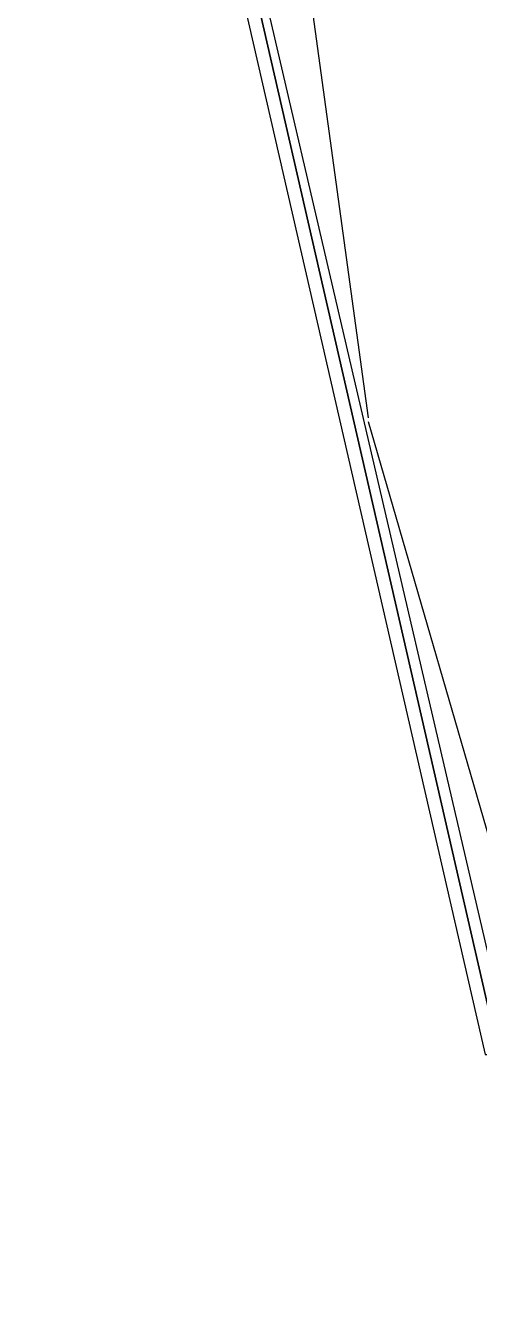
# Model space of a CAD drawing. Header units: feet. Extents: x -84 to 198, y -22 to 181.
# Drawn here: x 14.338 to 15.308, y 46.624 to 49.338 of the extents above; entities that cross this region are included whole.
import ezdxf

# ---------------------------------------------------------------- set-up
doc = ezdxf.new("R2010")
doc.units = ezdxf.units.FT
doc.layers.add('A-LINEA', color=7, linetype='CONTINUOUS')

msp = doc.modelspace()

# ---------------------------------------------------------------- linework, layer by layer
at = {"layer": 'A-LINEA'}
for p, q in [((13.4295, 60.4861), (15.0699, 48.4987)), ((13.4295, 60.4861), (15.0699, 48.4987)), ((15.07, 48.4907), (17.1689, 41.2494)), ((15.07, 48.4907), (17.1689, 41.2494))]:
    msp.add_line(p, q, dxfattribs=at)
for points in [[(14.44, 50.9778), (15.32, 47.1378), (15.3333, 47.1378), (15.3467, 47.1378), (15.3467, 47.1511), (14.4667, 50.9911), (14.4533, 50.9911), (14.44, 50.9911), (14.44, 50.9778)], [(14.44, 50.9778), (15.32, 47.1378), (15.3333, 47.1378), (15.3467, 47.1378), (15.3467, 47.1511), (14.4667, 50.9911), (14.4533, 50.9911), (14.44, 50.9911), (14.44, 50.9778)], [(14.4667, 50.9911), (15.3467, 47.1511), (15.3467, 47.1378), (15.3733, 47.1511), (14.48, 50.9911), (14.4667, 50.9911)], [(14.4667, 50.9911), (15.3467, 47.1511), (15.3467, 47.1378), (15.3733, 47.1511), (14.48, 50.9911), (14.4667, 50.9911)]]:
    msp.add_lwpolyline(points, dxfattribs=at)

doc.saveas('drawing.dxf')
